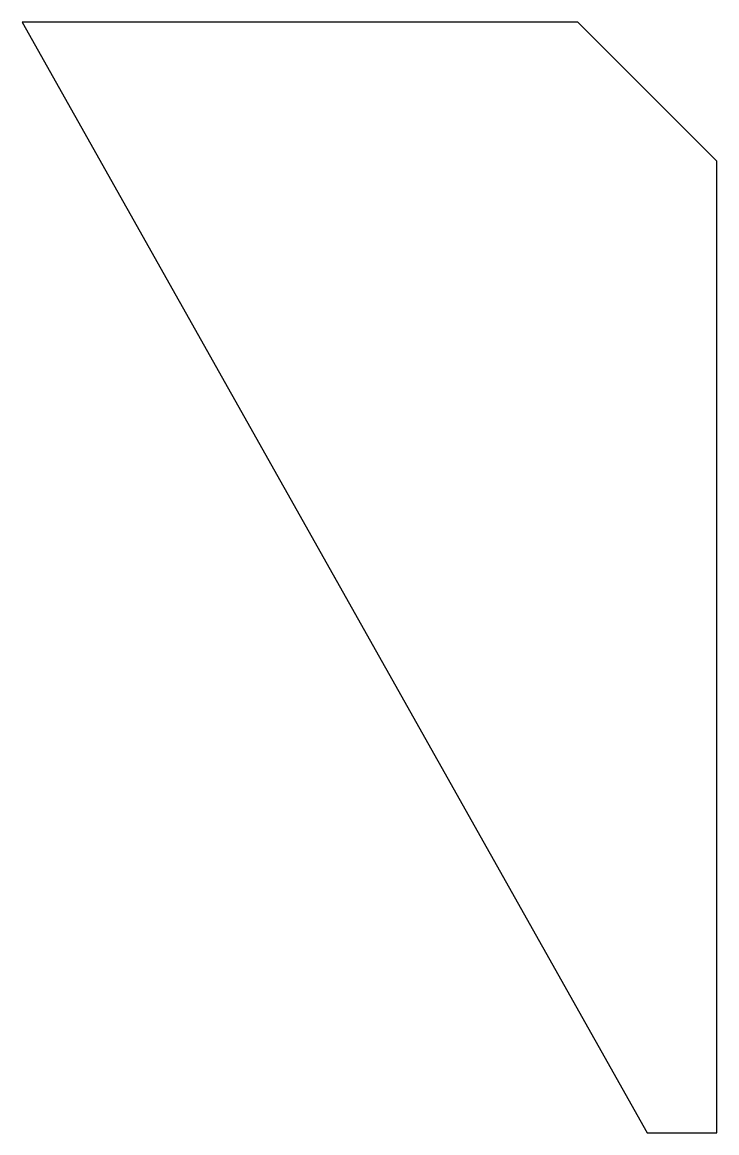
# Model space of a CAD drawing. Header units: millimetres. Extents: x 0 to 50, y 0 to 80.
import ezdxf

# ---------------------------------------------------------------- set-up
doc = ezdxf.new("R2010")
doc.units = ezdxf.units.MM
doc.layers.add('CUT_OUTER', color=7, linetype='Continuous')

msp = doc.modelspace()

# ---------------------------------------------------------------- linework, layer by layer
at = {"layer": 'CUT_OUTER'}
msp.add_lwpolyline([(50, 0), (50, 70), (40, 80), (0, 80), (45, 0)], close=True, dxfattribs=at)

doc.saveas('drawing.dxf')
